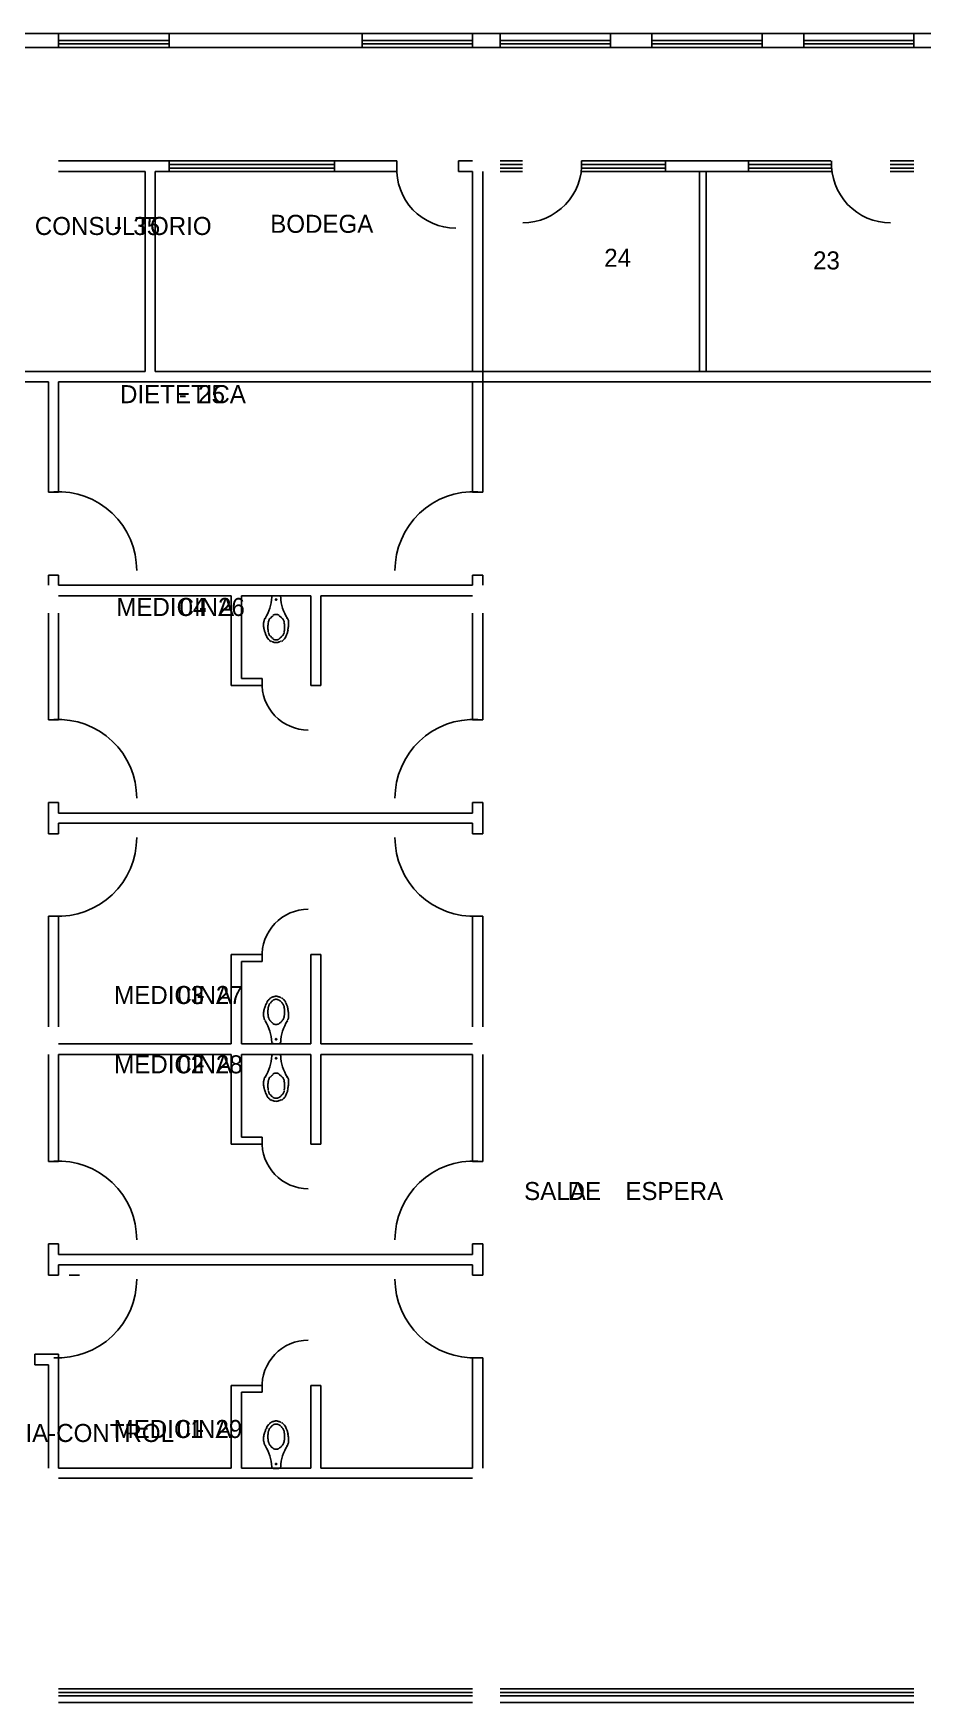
# Model space of a CAD drawing. Header units: metres. Extents: x 0 to 61, y 0 to 90.7.
# Drawn here: x 13.49 to 23.36, y 56.28 to 74.8 of the extents above; entities that cross this region are included whole.
import ezdxf

# ---------------------------------------------------------------- set-up
doc = ezdxf.new("R2010")
doc.units = ezdxf.units.M
for name, color, linetype in [('MURO_REAL', 7, 'Continuous'), ('PUERTA_REAL', 7, 'Continuous'), ('ROTULO_REAL', 7, 'Continuous')]:
    doc.layers.add(name, color=color, linetype=linetype)

msp = doc.modelspace()

# ---------------------------------------------------------------- linework, layer by layer
at = {"layer": 'MURO_REAL'}
for p, q in [((13.773, 74.802), (11.976, 74.802)), ((13.773, 74.645), (12.039, 74.645)), ((14.998, 74.802), (13.773, 74.802)), ((13.773, 74.645), (13.773, 74.802)), ((14.998, 74.723), (13.773, 74.723)), ((14.998, 74.684), (13.773, 74.684)), ((14.998, 74.645), (13.773, 74.645)), ((14.998, 74.645), (14.998, 74.802)), ((17.143, 74.802), (14.998, 74.802)), ((17.143, 74.645), (14.998, 74.645)), ((18.367, 74.802), (17.143, 74.802)), ((17.143, 74.645), (17.143, 74.802)), ((18.367, 74.723), (17.143, 74.723)), ((18.367, 74.684), (17.143, 74.684)), ((18.367, 74.645), (17.143, 74.645)), ((18.671, 74.802), (18.367, 74.802)), ((18.367, 74.645), (18.367, 74.802)), ((18.671, 74.645), (18.367, 74.645)), ((18.671, 74.645), (18.671, 74.802)), ((19.896, 74.802), (18.671, 74.802)), ((19.896, 74.723), (18.671, 74.723)), ((19.896, 74.684), (18.671, 74.684)), ((19.896, 74.645), (18.671, 74.645)), ((19.896, 74.645), (19.896, 74.802)), ((20.356, 74.802), (19.896, 74.802)), ((20.356, 74.645), (19.896, 74.645)), ((21.58, 74.802), (20.356, 74.802)), ((20.356, 74.802), (20.356, 74.645)), ((21.58, 74.723), (20.356, 74.723)), ((21.58, 74.684), (20.356, 74.684)), ((21.58, 74.645), (20.356, 74.645)), ((22.041, 74.802), (21.58, 74.802)), ((21.58, 74.802), (21.58, 74.645)), ((22.041, 74.645), (21.58, 74.645)), ((22.041, 74.645), (22.041, 74.802)), ((23.265, 74.802), (22.041, 74.802)), ((23.265, 74.723), (22.041, 74.723)), ((23.265, 74.684), (22.041, 74.684)), ((23.265, 74.645), (22.041, 74.645)), ((23.569, 74.802), (23.265, 74.802)), ((23.265, 74.802), (23.265, 74.645)), ((23.569, 74.645), (23.265, 74.645)), ((13.773, 73.386), (14.998, 73.386)), ((16.834, 73.386), (14.998, 73.386)), ((14.998, 73.386), (14.998, 73.269)), ((16.834, 73.347), (14.998, 73.347)), ((16.834, 73.269), (16.834, 73.386)), ((16.834, 73.386), (17.525, 73.386)), ((17.525, 73.269), (17.525, 73.386)), ((18.367, 73.386), (18.211, 73.386)), ((18.211, 73.269), (18.211, 73.386)), ((18.921, 73.386), (18.671, 73.386)), ((18.921, 73.347), (18.671, 73.347)), ((20.508, 73.386), (19.577, 73.386)), ((20.508, 73.347), (19.577, 73.347)), ((20.508, 73.386), (21.429, 73.386)), ((20.508, 73.386), (20.508, 73.269)), ((21.429, 73.386), (21.429, 73.269)), ((22.344, 73.386), (21.429, 73.386)), ((22.344, 73.347), (21.429, 73.347)), ((23.265, 73.386), (23.001, 73.386)), ((23.265, 73.347), (23.001, 73.347)), ((13.773, 73.269), (14.733, 73.269)), ((14.733, 73.269), (14.733, 71.05)), ((14.846, 73.269), (14.998, 73.269)), ((14.846, 73.269), (14.846, 71.05)), ((16.834, 73.308), (14.998, 73.308)), ((16.834, 73.269), (14.998, 73.269)), ((16.834, 73.269), (17.525, 73.269)), ((18.367, 73.269), (18.211, 73.269)), ((18.367, 73.269), (18.367, 71.05)), ((18.48, 73.269), (18.48, 69.713)), ((18.921, 73.308), (18.671, 73.308)), ((18.921, 73.269), (18.671, 73.269)), ((20.508, 73.308), (19.572, 73.308)), ((20.508, 73.269), (19.572, 73.269)), ((20.508, 73.269), (21.429, 73.269)), ((20.885, 73.269), (20.885, 71.05)), ((20.958, 73.269), (20.958, 71.05)), ((22.344, 73.308), (21.429, 73.308)), ((22.349, 73.269), (21.429, 73.269)), ((23.265, 73.308), (23.001, 73.308)), ((23.265, 73.269), (23.001, 73.269)), ((12.358, 70.937), (13.66, 70.937)), ((12.475, 71.05), (14.733, 71.05)), ((13.66, 70.937), (13.66, 69.713)), ((13.773, 70.937), (13.773, 69.713)), ((13.773, 70.937), (23.569, 70.937)), ((14.846, 71.05), (23.569, 71.05)), ((18.367, 70.937), (18.367, 69.713)), ((13.66, 69.713), (13.773, 69.713)), ((18.367, 69.713), (18.48, 69.713)), ((13.773, 68.792), (13.66, 68.792)), ((13.66, 68.792), (13.66, 68.679)), ((13.773, 68.679), (13.773, 68.792)), ((18.48, 68.792), (18.367, 68.792)), ((18.367, 68.792), (18.367, 68.679)), ((18.48, 68.792), (18.48, 68.679)), ((13.773, 68.679), (18.367, 68.679)), ((13.773, 68.562), (15.688, 68.562)), ((15.688, 68.562), (15.688, 67.567)), ((15.801, 68.679), (16.57, 68.679)), ((15.801, 68.562), (15.801, 67.646)), ((15.801, 68.562), (16.57, 68.562)), ((16.217, 68.562), (16.153, 68.562)), ((16.57, 68.562), (16.57, 67.567)), ((16.682, 68.562), (16.682, 67.567)), ((16.682, 68.562), (18.367, 68.562)), ((13.66, 68.371), (13.66, 67.185)), ((13.773, 68.371), (13.773, 67.185)), ((18.367, 68.371), (18.367, 67.185)), ((18.48, 68.371), (18.48, 67.185)), ((16.031, 67.646), (15.801, 67.646)), ((16.031, 67.646), (16.031, 67.567)), ((16.031, 67.567), (15.688, 67.567)), ((16.682, 67.567), (16.57, 67.567)), ((13.773, 67.185), (13.66, 67.185)), ((18.367, 67.185), (18.48, 67.185)), ((13.773, 66.269), (13.66, 66.269)), ((13.66, 66.152), (13.66, 66.269)), ((13.66, 66.152), (13.66, 66.039)), ((13.773, 66.269), (13.773, 66.152)), ((13.773, 66.152), (18.367, 66.152)), ((18.367, 66.269), (18.367, 66.152)), ((18.367, 66.269), (18.48, 66.269)), ((18.48, 66.269), (18.48, 65.922)), ((13.66, 66.039), (13.66, 65.922)), ((13.773, 66.039), (18.367, 66.039)), ((13.773, 66.039), (13.773, 65.922)), ((18.367, 66.039), (18.367, 65.922)), ((13.773, 65.922), (13.66, 65.922)), ((18.367, 65.922), (18.48, 65.922)), ((13.773, 65.006), (13.66, 65.006)), ((13.66, 65.006), (13.66, 63.781)), ((13.773, 65.006), (13.773, 63.781)), ((18.367, 65.006), (18.367, 63.781)), ((18.367, 65.006), (18.48, 65.006)), ((18.48, 65.006), (18.48, 63.781)), ((16.031, 64.584), (15.688, 64.584)), ((15.688, 63.59), (15.688, 64.584)), ((16.031, 64.506), (15.801, 64.506)), ((15.801, 63.59), (15.801, 64.506)), ((16.031, 64.506), (16.031, 64.584)), ((16.682, 64.584), (16.57, 64.584)), ((16.57, 63.59), (16.57, 64.584)), ((16.682, 63.59), (16.682, 64.584)), ((13.773, 63.59), (15.688, 63.59)), ((15.801, 63.59), (16.57, 63.59)), ((16.217, 63.59), (16.153, 63.59)), ((16.682, 63.59), (18.367, 63.59)), ((13.66, 63.473), (13.66, 62.287)), ((13.773, 63.473), (15.688, 63.473)), ((13.773, 63.473), (13.773, 62.287)), ((15.688, 63.473), (15.688, 62.478)), ((15.801, 63.473), (16.57, 63.473)), ((15.801, 63.473), (15.801, 62.557)), ((16.217, 63.473), (16.153, 63.473)), ((16.57, 63.473), (16.57, 62.478)), ((16.682, 63.473), (18.367, 63.473)), ((16.682, 63.473), (16.682, 62.478)), ((18.367, 63.473), (18.367, 62.287)), ((18.48, 63.473), (18.48, 62.287)), ((16.031, 62.478), (15.688, 62.478)), ((16.031, 62.557), (15.801, 62.557)), ((16.031, 62.557), (16.031, 62.478)), ((16.682, 62.478), (16.57, 62.478)), ((13.773, 62.287), (13.66, 62.287)), ((18.367, 62.287), (18.48, 62.287)), ((13.773, 61.371), (13.66, 61.371)), ((13.66, 61.371), (13.66, 61.024)), ((13.66, 61.371), (13.66, 61.254)), ((13.773, 61.254), (13.773, 61.371)), ((13.773, 61.371), (13.773, 61.254)), ((18.367, 61.371), (18.367, 61.254)), ((18.367, 61.371), (18.48, 61.371)), ((18.367, 61.371), (18.367, 61.254)), ((18.48, 61.371), (18.48, 61.024)), ((18.48, 61.371), (18.48, 61.024)), ((13.66, 61.254), (13.66, 61.141)), ((13.773, 61.254), (18.367, 61.254)), ((13.773, 61.141), (18.367, 61.141)), ((13.773, 61.141), (13.773, 61.024)), ((18.367, 61.141), (18.367, 61.024)), ((18.367, 61.141), (18.367, 61.024)), ((13.66, 61.024), (13.773, 61.024)), ((14.003, 61.024), (13.891, 61.024)), ((18.367, 61.024), (18.48, 61.024)), ((13.509, 60.147), (13.773, 60.147)), ((13.509, 60.029), (13.509, 60.147)), ((13.509, 60.029), (13.66, 60.029)), ((13.66, 58.883), (13.66, 60.029)), ((13.773, 58.883), (13.773, 60.147)), ((18.367, 60.108), (18.367, 58.883)), ((18.367, 60.108), (18.48, 60.108)), ((18.48, 60.108), (18.48, 58.883)), ((16.031, 59.799), (15.688, 59.799)), ((15.688, 58.883), (15.688, 59.799)), ((16.031, 59.726), (15.801, 59.726)), ((15.801, 58.883), (15.801, 59.726)), ((16.031, 59.726), (16.031, 59.799)), ((16.682, 59.799), (16.57, 59.799)), ((16.57, 58.883), (16.57, 59.799)), ((16.682, 58.883), (16.682, 59.799)), ((15.688, 58.883), (13.773, 58.883)), ((18.367, 58.771), (13.773, 58.771)), ((16.57, 58.883), (15.801, 58.883)), ((16.217, 58.878), (16.153, 58.878)), ((18.367, 58.883), (16.682, 58.883)), ((18.367, 56.434), (13.773, 56.434)), ((18.367, 56.395), (13.773, 56.395)), ((18.367, 56.356), (13.773, 56.356)), ((23.265, 56.434), (18.671, 56.434)), ((23.265, 56.395), (18.671, 56.395)), ((23.265, 56.356), (18.671, 56.356)), ((18.367, 56.282), (13.773, 56.282)), ((23.265, 56.282), (18.671, 56.282))]:
    msp.add_line(p, q, dxfattribs=at)
at = {"layer": 'PUERTA_REAL'}
for points in [[(19.397, 72.904), (19.441, 72.955), (19.479, 73.009), (19.511, 73.067), (19.537, 73.127), (19.556, 73.19), (19.57, 73.255), (19.576, 73.321), (19.576, 73.388)], [(22.35, 73.388), (22.35, 73.321), (22.357, 73.255), (22.37, 73.19), (22.39, 73.127), (22.416, 73.067), (22.448, 73.009), (22.486, 72.955), (22.529, 72.904)], [(17.526, 73.329), (17.526, 73.262), (17.532, 73.196), (17.546, 73.132), (17.565, 73.069), (17.591, 73.008), (17.623, 72.95), (17.661, 72.896), (17.705, 72.845)], [(17.705, 72.845), (17.753, 72.799), (17.806, 72.759), (17.862, 72.724), (17.921, 72.695), (17.983, 72.672), (18.046, 72.655), (18.112, 72.645), (18.179, 72.642)], [(18.923, 72.7), (18.99, 72.704), (19.056, 72.714), (19.119, 72.731), (19.181, 72.753), (19.24, 72.782), (19.296, 72.817), (19.349, 72.858), (19.397, 72.904)], [(22.529, 72.904), (22.578, 72.858), (22.63, 72.817), (22.686, 72.782), (22.745, 72.753), (22.807, 72.731), (22.871, 72.714), (22.936, 72.704), (23.003, 72.7)], [(14.368, 69.477), (14.3, 69.535), (14.227, 69.586), (14.15, 69.629), (14.069, 69.663), (13.985, 69.69), (13.899, 69.707), (13.81, 69.716), (13.721, 69.716)], [(18.424, 69.716), (18.335, 69.716), (18.247, 69.707), (18.16, 69.69), (18.076, 69.663), (17.995, 69.629), (17.918, 69.586), (17.845, 69.535), (17.777, 69.477)], [(14.64, 68.843), (14.635, 68.933), (14.622, 69.02), (14.6, 69.106), (14.569, 69.188), (14.53, 69.267), (14.484, 69.342), (14.429, 69.412), (14.368, 69.477)], [(17.777, 69.477), (17.716, 69.412), (17.662, 69.342), (17.615, 69.267), (17.576, 69.188), (17.546, 69.106), (17.523, 69.02), (17.51, 68.933), (17.505, 68.843)], [(16.064, 68.311), (16.08, 68.338), (16.094, 68.366), (16.106, 68.395), (16.117, 68.424), (16.125, 68.454), (16.131, 68.485), (16.136, 68.516), (16.138, 68.548)], [(16.156, 68.562), (16.153, 68.561), (16.149, 68.56), (16.147, 68.559), (16.144, 68.557), (16.142, 68.554), (16.14, 68.552), (16.139, 68.549), (16.139, 68.545)], [(16.185, 68.527), (16.184, 68.527), (16.182, 68.527), (16.181, 68.526), (16.18, 68.525), (16.179, 68.524), (16.179, 68.523), (16.178, 68.521), (16.178, 68.52)], [(16.193, 68.52), (16.193, 68.521), (16.192, 68.523), (16.191, 68.524), (16.191, 68.525), (16.189, 68.526), (16.188, 68.527), (16.187, 68.527), (16.185, 68.527)], [(16.237, 68.545), (16.236, 68.549), (16.235, 68.552), (16.234, 68.554), (16.231, 68.557), (16.229, 68.559), (16.226, 68.56), (16.223, 68.561), (16.22, 68.562)], [(16.237, 68.548), (16.24, 68.516), (16.244, 68.485), (16.251, 68.454), (16.259, 68.424), (16.269, 68.395), (16.282, 68.366), (16.296, 68.338), (16.312, 68.311)], [(16.155, 68.34), (16.15, 68.337), (16.146, 68.334), (16.141, 68.331), (16.137, 68.327), (16.133, 68.323), (16.129, 68.319), (16.126, 68.314), (16.123, 68.31)], [(16.185, 68.356), (16.181, 68.356), (16.176, 68.355), (16.172, 68.355), (16.167, 68.353), (16.163, 68.352), (16.159, 68.35), (16.155, 68.348), (16.151, 68.346)], [(16.178, 68.52), (16.178, 68.519), (16.179, 68.517), (16.179, 68.516), (16.18, 68.515), (16.181, 68.514), (16.182, 68.513), (16.184, 68.513), (16.185, 68.513)], [(16.185, 68.513), (16.187, 68.513), (16.188, 68.513), (16.189, 68.514), (16.191, 68.515), (16.191, 68.516), (16.192, 68.517), (16.193, 68.519), (16.193, 68.52)], [(16.22, 68.346), (16.216, 68.348), (16.212, 68.35), (16.208, 68.352), (16.203, 68.353), (16.199, 68.355), (16.194, 68.355), (16.19, 68.356), (16.185, 68.356)], [(16.253, 68.31), (16.25, 68.314), (16.246, 68.319), (16.242, 68.323), (16.238, 68.327), (16.234, 68.331), (16.23, 68.334), (16.225, 68.337), (16.221, 68.34)], [(16.046, 68.265), (16.046, 68.255), (16.046, 68.244), (16.047, 68.233), (16.048, 68.223), (16.049, 68.212), (16.051, 68.201), (16.053, 68.191), (16.055, 68.18)], [(16.062, 68.31), (16.059, 68.304), (16.057, 68.299), (16.055, 68.294), (16.054, 68.288), (16.052, 68.283), (16.051, 68.277), (16.051, 68.271), (16.051, 68.265)], [(16.057, 68.179), (16.059, 68.17), (16.061, 68.161), (16.064, 68.153), (16.067, 68.144), (16.07, 68.136), (16.074, 68.128), (16.078, 68.119), (16.082, 68.111)], [(16.071, 68.316), (16.07, 68.315), (16.069, 68.314), (16.069, 68.312), (16.068, 68.311), (16.067, 68.31), (16.067, 68.309), (16.066, 68.308), (16.065, 68.307)], [(16.102, 68.266), (16.1, 68.26), (16.099, 68.253), (16.098, 68.246), (16.097, 68.239), (16.096, 68.232), (16.095, 68.225), (16.095, 68.218), (16.095, 68.211)], [(16.095, 68.211), (16.095, 68.204), (16.095, 68.198), (16.096, 68.191), (16.097, 68.184), (16.098, 68.177), (16.099, 68.17), (16.1, 68.163), (16.102, 68.157)], [(16.12, 68.315), (16.117, 68.31), (16.114, 68.305), (16.111, 68.299), (16.109, 68.294), (16.106, 68.288), (16.104, 68.283), (16.102, 68.277), (16.1, 68.271)], [(16.1, 68.156), (16.102, 68.151), (16.104, 68.145), (16.106, 68.139), (16.109, 68.134), (16.111, 68.128), (16.114, 68.123), (16.117, 68.118), (16.12, 68.113)], [(16.275, 68.271), (16.274, 68.277), (16.272, 68.283), (16.269, 68.288), (16.267, 68.294), (16.264, 68.299), (16.261, 68.305), (16.258, 68.31), (16.255, 68.315)], [(16.255, 68.113), (16.258, 68.118), (16.261, 68.123), (16.264, 68.128), (16.267, 68.134), (16.269, 68.139), (16.272, 68.145), (16.274, 68.151), (16.275, 68.156)], [(16.281, 68.211), (16.281, 68.218), (16.28, 68.225), (16.28, 68.232), (16.279, 68.239), (16.278, 68.246), (16.277, 68.253), (16.275, 68.26), (16.273, 68.266)], [(16.273, 68.157), (16.275, 68.163), (16.277, 68.17), (16.278, 68.177), (16.279, 68.184), (16.28, 68.191), (16.28, 68.198), (16.281, 68.204), (16.281, 68.211)], [(16.293, 68.111), (16.298, 68.119), (16.301, 68.128), (16.305, 68.136), (16.308, 68.144), (16.311, 68.153), (16.314, 68.161), (16.316, 68.17), (16.319, 68.179)], [(16.31, 68.307), (16.31, 68.308), (16.309, 68.309), (16.308, 68.31), (16.308, 68.311), (16.307, 68.312), (16.306, 68.314), (16.305, 68.315), (16.305, 68.316)], [(16.325, 68.265), (16.325, 68.271), (16.324, 68.277), (16.323, 68.283), (16.322, 68.288), (16.32, 68.294), (16.318, 68.299), (16.316, 68.304), (16.313, 68.31)], [(16.316, 68.18), (16.318, 68.191), (16.32, 68.201), (16.321, 68.212), (16.323, 68.223), (16.324, 68.233), (16.324, 68.244), (16.325, 68.255), (16.325, 68.265)], [(16.081, 68.109), (16.086, 68.101), (16.091, 68.094), (16.096, 68.086), (16.102, 68.079), (16.108, 68.072), (16.115, 68.066), (16.121, 68.06), (16.128, 68.054)], [(16.123, 68.118), (16.126, 68.114), (16.129, 68.109), (16.133, 68.105), (16.137, 68.101), (16.141, 68.097), (16.146, 68.094), (16.15, 68.09), (16.155, 68.087)], [(16.13, 68.061), (16.136, 68.057), (16.143, 68.053), (16.149, 68.05), (16.156, 68.047), (16.163, 68.045), (16.171, 68.044), (16.178, 68.043), (16.185, 68.042)], [(16.151, 68.082), (16.155, 68.079), (16.159, 68.077), (16.163, 68.076), (16.167, 68.074), (16.172, 68.073), (16.176, 68.072), (16.181, 68.072), (16.185, 68.072)], [(16.185, 68.072), (16.19, 68.072), (16.194, 68.072), (16.199, 68.073), (16.203, 68.074), (16.208, 68.076), (16.212, 68.077), (16.216, 68.079), (16.22, 68.082)], [(16.185, 68.042), (16.193, 68.043), (16.2, 68.044), (16.207, 68.045), (16.214, 68.047), (16.221, 68.05), (16.228, 68.053), (16.234, 68.057), (16.24, 68.061)], [(16.221, 68.087), (16.225, 68.09), (16.23, 68.094), (16.234, 68.097), (16.238, 68.101), (16.242, 68.105), (16.246, 68.109), (16.25, 68.114), (16.253, 68.118)], [(16.247, 68.054), (16.254, 68.06), (16.261, 68.066), (16.267, 68.072), (16.274, 68.079), (16.279, 68.086), (16.285, 68.094), (16.29, 68.101), (16.294, 68.109)], [(16.032, 67.611), (16.032, 67.558), (16.037, 67.507), (16.047, 67.456), (16.063, 67.407), (16.083, 67.36), (16.108, 67.314), (16.138, 67.272), (16.172, 67.232)], [(16.172, 67.232), (16.21, 67.196), (16.251, 67.164), (16.295, 67.137), (16.341, 67.114), (16.389, 67.096), (16.439, 67.083), (16.491, 67.075), (16.543, 67.073)], [(14.368, 66.95), (14.3, 67.008), (14.227, 67.059), (14.15, 67.101), (14.069, 67.136), (13.985, 67.162), (13.899, 67.18), (13.81, 67.189), (13.721, 67.189)], [(18.424, 67.189), (18.335, 67.189), (18.247, 67.18), (18.16, 67.162), (18.076, 67.136), (17.995, 67.101), (17.918, 67.059), (17.845, 67.008), (17.777, 66.95)], [(14.64, 66.316), (14.635, 66.405), (14.622, 66.493), (14.6, 66.578), (14.569, 66.661), (14.53, 66.74), (14.484, 66.815), (14.429, 66.885), (14.368, 66.95)], [(17.777, 66.95), (17.716, 66.885), (17.662, 66.815), (17.615, 66.74), (17.576, 66.661), (17.546, 66.578), (17.523, 66.493), (17.51, 66.405), (17.505, 66.316)], [(14.368, 65.246), (14.429, 65.311), (14.484, 65.381), (14.53, 65.456), (14.569, 65.535), (14.6, 65.618), (14.622, 65.703), (14.635, 65.791), (14.64, 65.88)], [(17.505, 65.88), (17.51, 65.791), (17.523, 65.703), (17.546, 65.618), (17.576, 65.535), (17.615, 65.456), (17.662, 65.381), (17.716, 65.311), (17.777, 65.246)], [(13.721, 65.007), (13.81, 65.007), (13.899, 65.016), (13.985, 65.034), (14.069, 65.06), (14.15, 65.095), (14.227, 65.137), (14.3, 65.188), (14.368, 65.246)], [(17.777, 65.246), (17.845, 65.188), (17.918, 65.137), (17.995, 65.095), (18.076, 65.06), (18.16, 65.034), (18.247, 65.016), (18.335, 65.007), (18.424, 65.007)], [(16.543, 65.084), (16.491, 65.081), (16.439, 65.073), (16.389, 65.06), (16.341, 65.043), (16.295, 65.02), (16.251, 64.993), (16.21, 64.961), (16.172, 64.925)], [(16.172, 64.925), (16.138, 64.885), (16.108, 64.842), (16.083, 64.797), (16.063, 64.75), (16.047, 64.701), (16.037, 64.65), (16.032, 64.598), (16.032, 64.546)], [(16.128, 64.103), (16.121, 64.097), (16.115, 64.091), (16.108, 64.084), (16.102, 64.078), (16.096, 64.071), (16.091, 64.063), (16.086, 64.055), (16.081, 64.048)], [(16.185, 64.119), (16.178, 64.119), (16.171, 64.118), (16.163, 64.116), (16.156, 64.114), (16.149, 64.112), (16.143, 64.109), (16.136, 64.105), (16.13, 64.1)], [(16.185, 64.085), (16.181, 64.085), (16.176, 64.084), (16.172, 64.083), (16.167, 64.082), (16.163, 64.081), (16.159, 64.079), (16.155, 64.077), (16.151, 64.075)], [(16.24, 64.1), (16.234, 64.105), (16.228, 64.109), (16.221, 64.112), (16.214, 64.114), (16.207, 64.116), (16.2, 64.118), (16.193, 64.119), (16.185, 64.119)], [(16.22, 64.075), (16.216, 64.077), (16.212, 64.079), (16.208, 64.081), (16.203, 64.082), (16.199, 64.083), (16.194, 64.084), (16.19, 64.085), (16.185, 64.085)], [(16.294, 64.048), (16.29, 64.055), (16.285, 64.063), (16.279, 64.071), (16.274, 64.078), (16.267, 64.084), (16.261, 64.091), (16.254, 64.097), (16.247, 64.103)], [(16.055, 63.981), (16.053, 63.971), (16.051, 63.96), (16.049, 63.95), (16.048, 63.939), (16.047, 63.928), (16.046, 63.918), (16.046, 63.907), (16.046, 63.896)], [(16.051, 63.896), (16.051, 63.891), (16.051, 63.885), (16.052, 63.879), (16.054, 63.873), (16.055, 63.868), (16.057, 63.863), (16.059, 63.857), (16.062, 63.852)], [(16.082, 64.045), (16.078, 64.037), (16.074, 64.029), (16.07, 64.021), (16.067, 64.013), (16.064, 64.004), (16.061, 63.995), (16.059, 63.987), (16.057, 63.978)], [(16.102, 64), (16.1, 63.993), (16.099, 63.987), (16.098, 63.98), (16.097, 63.973), (16.096, 63.966), (16.095, 63.959), (16.095, 63.952), (16.095, 63.945)], [(16.095, 63.945), (16.095, 63.938), (16.095, 63.931), (16.096, 63.924), (16.097, 63.918), (16.098, 63.911), (16.099, 63.904), (16.1, 63.897), (16.102, 63.89)], [(16.12, 64.044), (16.117, 64.039), (16.114, 64.034), (16.111, 64.028), (16.109, 64.023), (16.106, 64.017), (16.104, 64.012), (16.102, 64.006), (16.1, 64)], [(16.155, 64.074), (16.15, 64.071), (16.146, 64.068), (16.141, 64.064), (16.137, 64.061), (16.133, 64.057), (16.129, 64.052), (16.126, 64.048), (16.123, 64.044)], [(16.253, 64.044), (16.25, 64.048), (16.246, 64.052), (16.242, 64.057), (16.238, 64.061), (16.234, 64.064), (16.23, 64.068), (16.225, 64.071), (16.221, 64.074)], [(16.275, 64), (16.274, 64.006), (16.272, 64.012), (16.269, 64.017), (16.267, 64.023), (16.264, 64.028), (16.261, 64.034), (16.258, 64.039), (16.255, 64.044)], [(16.281, 63.945), (16.281, 63.952), (16.28, 63.959), (16.28, 63.966), (16.279, 63.973), (16.278, 63.98), (16.277, 63.987), (16.275, 63.993), (16.273, 64)], [(16.273, 63.89), (16.275, 63.897), (16.277, 63.904), (16.278, 63.911), (16.279, 63.918), (16.28, 63.924), (16.28, 63.931), (16.281, 63.938), (16.281, 63.945)], [(16.319, 63.978), (16.316, 63.987), (16.314, 63.995), (16.311, 64.004), (16.308, 64.013), (16.305, 64.021), (16.301, 64.029), (16.298, 64.037), (16.293, 64.045)], [(16.313, 63.852), (16.316, 63.857), (16.318, 63.863), (16.32, 63.868), (16.322, 63.873), (16.323, 63.879), (16.324, 63.885), (16.325, 63.891), (16.325, 63.896)], [(16.325, 63.896), (16.325, 63.907), (16.324, 63.918), (16.324, 63.928), (16.323, 63.939), (16.321, 63.95), (16.32, 63.96), (16.318, 63.971), (16.316, 63.981)], [(16.138, 63.609), (16.136, 63.64), (16.131, 63.672), (16.125, 63.702), (16.117, 63.732), (16.106, 63.762), (16.094, 63.791), (16.08, 63.819), (16.064, 63.846)], [(16.065, 63.85), (16.066, 63.849), (16.067, 63.848), (16.067, 63.847), (16.068, 63.845), (16.069, 63.844), (16.069, 63.843), (16.07, 63.842), (16.071, 63.841)], [(16.1, 63.89), (16.102, 63.885), (16.104, 63.879), (16.106, 63.873), (16.109, 63.868), (16.111, 63.862), (16.114, 63.857), (16.117, 63.852), (16.12, 63.847)], [(16.123, 63.847), (16.126, 63.843), (16.129, 63.838), (16.133, 63.834), (16.137, 63.83), (16.141, 63.826), (16.146, 63.823), (16.15, 63.819), (16.155, 63.816)], [(16.151, 63.815), (16.155, 63.813), (16.159, 63.811), (16.163, 63.81), (16.167, 63.808), (16.172, 63.807), (16.176, 63.806), (16.181, 63.806), (16.185, 63.806)], [(16.185, 63.806), (16.19, 63.806), (16.194, 63.806), (16.199, 63.807), (16.203, 63.808), (16.208, 63.81), (16.212, 63.811), (16.216, 63.813), (16.22, 63.815)], [(16.221, 63.816), (16.225, 63.819), (16.23, 63.823), (16.234, 63.826), (16.238, 63.83), (16.242, 63.834), (16.246, 63.838), (16.25, 63.843), (16.253, 63.847)], [(16.312, 63.846), (16.296, 63.819), (16.282, 63.791), (16.269, 63.762), (16.259, 63.732), (16.251, 63.702), (16.244, 63.672), (16.24, 63.64), (16.237, 63.609)], [(16.255, 63.847), (16.258, 63.852), (16.261, 63.857), (16.264, 63.862), (16.267, 63.868), (16.269, 63.873), (16.272, 63.879), (16.274, 63.885), (16.275, 63.89)], [(16.305, 63.841), (16.305, 63.842), (16.306, 63.843), (16.307, 63.844), (16.308, 63.845), (16.308, 63.847), (16.309, 63.848), (16.31, 63.849), (16.31, 63.85)], [(16.139, 63.611), (16.139, 63.608), (16.14, 63.605), (16.142, 63.602), (16.144, 63.6), (16.147, 63.598), (16.149, 63.596), (16.153, 63.595), (16.156, 63.595)], [(16.185, 63.649), (16.184, 63.649), (16.182, 63.648), (16.181, 63.648), (16.18, 63.647), (16.179, 63.646), (16.179, 63.644), (16.178, 63.643), (16.178, 63.642)], [(16.178, 63.642), (16.178, 63.64), (16.179, 63.639), (16.179, 63.638), (16.18, 63.636), (16.181, 63.636), (16.182, 63.635), (16.184, 63.634), (16.185, 63.634)], [(16.193, 63.642), (16.193, 63.643), (16.192, 63.644), (16.191, 63.646), (16.191, 63.647), (16.189, 63.648), (16.188, 63.648), (16.187, 63.649), (16.185, 63.649)], [(16.185, 63.634), (16.187, 63.634), (16.188, 63.635), (16.189, 63.636), (16.191, 63.636), (16.191, 63.638), (16.192, 63.639), (16.193, 63.64), (16.193, 63.642)], [(16.22, 63.595), (16.223, 63.595), (16.226, 63.596), (16.229, 63.598), (16.231, 63.6), (16.234, 63.602), (16.235, 63.605), (16.236, 63.608), (16.237, 63.611)], [(16.064, 63.222), (16.08, 63.249), (16.094, 63.277), (16.106, 63.306), (16.117, 63.335), (16.125, 63.365), (16.131, 63.396), (16.136, 63.427), (16.138, 63.459)], [(16.156, 63.473), (16.153, 63.472), (16.149, 63.471), (16.147, 63.47), (16.144, 63.468), (16.142, 63.465), (16.14, 63.463), (16.139, 63.46), (16.139, 63.456)], [(16.185, 63.438), (16.184, 63.438), (16.182, 63.438), (16.181, 63.437), (16.18, 63.436), (16.179, 63.435), (16.179, 63.434), (16.178, 63.432), (16.178, 63.431)], [(16.178, 63.431), (16.178, 63.43), (16.179, 63.428), (16.179, 63.427), (16.18, 63.426), (16.181, 63.425), (16.182, 63.424), (16.184, 63.424), (16.185, 63.424)], [(16.193, 63.431), (16.193, 63.432), (16.192, 63.434), (16.191, 63.435), (16.191, 63.436), (16.189, 63.437), (16.188, 63.438), (16.187, 63.438), (16.185, 63.438)], [(16.185, 63.424), (16.187, 63.424), (16.188, 63.424), (16.189, 63.425), (16.191, 63.426), (16.191, 63.427), (16.192, 63.428), (16.193, 63.43), (16.193, 63.431)], [(16.237, 63.456), (16.236, 63.46), (16.235, 63.463), (16.234, 63.465), (16.231, 63.468), (16.229, 63.47), (16.226, 63.471), (16.223, 63.472), (16.22, 63.473)], [(16.237, 63.459), (16.24, 63.427), (16.244, 63.396), (16.251, 63.365), (16.259, 63.335), (16.269, 63.306), (16.282, 63.277), (16.296, 63.249), (16.312, 63.222)], [(16.046, 63.176), (16.046, 63.166), (16.046, 63.155), (16.047, 63.144), (16.048, 63.134), (16.049, 63.123), (16.051, 63.112), (16.053, 63.102), (16.055, 63.091)], [(16.062, 63.221), (16.059, 63.215), (16.057, 63.21), (16.055, 63.205), (16.054, 63.199), (16.052, 63.194), (16.051, 63.188), (16.051, 63.182), (16.051, 63.176)], [(16.071, 63.227), (16.07, 63.226), (16.069, 63.225), (16.069, 63.223), (16.068, 63.222), (16.067, 63.221), (16.067, 63.22), (16.066, 63.219), (16.065, 63.218)], [(16.102, 63.182), (16.1, 63.175), (16.099, 63.169), (16.098, 63.162), (16.097, 63.155), (16.096, 63.148), (16.095, 63.141), (16.095, 63.134), (16.095, 63.127)], [(16.12, 63.226), (16.117, 63.221), (16.114, 63.216), (16.111, 63.21), (16.109, 63.205), (16.106, 63.199), (16.104, 63.194), (16.102, 63.188), (16.1, 63.182)], [(16.155, 63.251), (16.15, 63.248), (16.146, 63.245), (16.141, 63.242), (16.137, 63.238), (16.133, 63.234), (16.129, 63.23), (16.126, 63.225), (16.123, 63.221)], [(16.185, 63.267), (16.181, 63.267), (16.176, 63.266), (16.172, 63.266), (16.167, 63.264), (16.163, 63.263), (16.159, 63.261), (16.155, 63.259), (16.151, 63.257)], [(16.22, 63.257), (16.216, 63.259), (16.212, 63.261), (16.208, 63.263), (16.203, 63.264), (16.199, 63.266), (16.194, 63.266), (16.19, 63.267), (16.185, 63.267)], [(16.253, 63.221), (16.25, 63.225), (16.246, 63.23), (16.242, 63.234), (16.238, 63.238), (16.234, 63.242), (16.23, 63.245), (16.225, 63.248), (16.221, 63.251)], [(16.275, 63.182), (16.274, 63.188), (16.272, 63.194), (16.269, 63.199), (16.267, 63.205), (16.264, 63.21), (16.261, 63.216), (16.258, 63.221), (16.255, 63.226)], [(16.281, 63.127), (16.281, 63.134), (16.28, 63.141), (16.28, 63.148), (16.279, 63.155), (16.278, 63.162), (16.277, 63.169), (16.275, 63.175), (16.273, 63.182)], [(16.31, 63.218), (16.31, 63.219), (16.309, 63.22), (16.308, 63.221), (16.308, 63.222), (16.307, 63.223), (16.306, 63.225), (16.305, 63.226), (16.305, 63.227)], [(16.325, 63.176), (16.325, 63.182), (16.324, 63.188), (16.323, 63.194), (16.322, 63.199), (16.32, 63.205), (16.318, 63.21), (16.316, 63.215), (16.313, 63.221)], [(16.316, 63.091), (16.318, 63.102), (16.32, 63.112), (16.321, 63.123), (16.323, 63.134), (16.324, 63.144), (16.324, 63.155), (16.325, 63.166), (16.325, 63.176)], [(16.057, 63.09), (16.059, 63.081), (16.061, 63.072), (16.064, 63.064), (16.067, 63.055), (16.07, 63.047), (16.074, 63.039), (16.078, 63.03), (16.082, 63.022)], [(16.081, 63.02), (16.086, 63.012), (16.091, 63.005), (16.096, 62.997), (16.102, 62.99), (16.108, 62.983), (16.115, 62.977), (16.121, 62.971), (16.128, 62.965)], [(16.095, 63.127), (16.095, 63.12), (16.095, 63.113), (16.096, 63.107), (16.097, 63.1), (16.098, 63.093), (16.099, 63.086), (16.1, 63.079), (16.102, 63.072)], [(16.1, 63.067), (16.102, 63.062), (16.104, 63.056), (16.106, 63.05), (16.109, 63.045), (16.111, 63.04), (16.114, 63.034), (16.117, 63.029), (16.12, 63.024)], [(16.123, 63.029), (16.126, 63.025), (16.129, 63.02), (16.133, 63.016), (16.137, 63.012), (16.141, 63.008), (16.146, 63.005), (16.15, 63.001), (16.155, 62.998)], [(16.13, 62.972), (16.136, 62.968), (16.143, 62.964), (16.149, 62.961), (16.156, 62.958), (16.163, 62.956), (16.171, 62.955), (16.178, 62.954), (16.185, 62.953)], [(16.151, 62.997), (16.155, 62.995), (16.159, 62.993), (16.163, 62.992), (16.167, 62.99), (16.172, 62.989), (16.176, 62.988), (16.181, 62.988), (16.185, 62.988)], [(16.185, 62.988), (16.19, 62.988), (16.194, 62.988), (16.199, 62.989), (16.203, 62.99), (16.208, 62.992), (16.212, 62.993), (16.216, 62.995), (16.22, 62.997)], [(16.185, 62.953), (16.193, 62.954), (16.2, 62.955), (16.207, 62.956), (16.214, 62.958), (16.221, 62.961), (16.228, 62.964), (16.234, 62.968), (16.24, 62.972)], [(16.221, 62.998), (16.225, 63.001), (16.23, 63.005), (16.234, 63.008), (16.238, 63.012), (16.242, 63.016), (16.246, 63.02), (16.25, 63.025), (16.253, 63.029)], [(16.247, 62.965), (16.254, 62.971), (16.261, 62.977), (16.267, 62.983), (16.274, 62.99), (16.279, 62.997), (16.285, 63.005), (16.29, 63.012), (16.294, 63.02)], [(16.255, 63.024), (16.258, 63.029), (16.261, 63.034), (16.264, 63.04), (16.267, 63.045), (16.269, 63.05), (16.272, 63.056), (16.274, 63.062), (16.275, 63.067)], [(16.273, 63.072), (16.275, 63.079), (16.277, 63.086), (16.278, 63.093), (16.279, 63.1), (16.28, 63.107), (16.28, 63.113), (16.281, 63.12), (16.281, 63.127)], [(16.293, 63.022), (16.298, 63.03), (16.301, 63.039), (16.305, 63.047), (16.308, 63.055), (16.311, 63.064), (16.314, 63.072), (16.316, 63.081), (16.319, 63.09)], [(16.032, 62.522), (16.032, 62.469), (16.037, 62.418), (16.047, 62.367), (16.063, 62.318), (16.083, 62.271), (16.108, 62.225), (16.138, 62.183), (16.172, 62.143)], [(14.368, 62.052), (14.3, 62.11), (14.227, 62.161), (14.15, 62.203), (14.069, 62.238), (13.985, 62.264), (13.899, 62.282), (13.81, 62.291), (13.721, 62.291)], [(18.424, 62.291), (18.335, 62.291), (18.247, 62.282), (18.16, 62.264), (18.076, 62.238), (17.995, 62.203), (17.918, 62.161), (17.845, 62.11), (17.777, 62.052)], [(14.64, 61.418), (14.635, 61.507), (14.622, 61.595), (14.6, 61.68), (14.569, 61.763), (14.53, 61.842), (14.484, 61.917), (14.429, 61.987), (14.368, 62.052)], [(16.172, 62.143), (16.21, 62.107), (16.251, 62.075), (16.295, 62.048), (16.341, 62.025), (16.389, 62.007), (16.439, 61.994), (16.491, 61.986), (16.543, 61.984)], [(17.777, 62.052), (17.716, 61.987), (17.662, 61.917), (17.615, 61.842), (17.576, 61.763), (17.546, 61.68), (17.523, 61.595), (17.51, 61.507), (17.505, 61.418)], [(14.368, 60.348), (14.429, 60.413), (14.484, 60.483), (14.53, 60.558), (14.569, 60.637), (14.6, 60.72), (14.622, 60.805), (14.635, 60.893), (14.64, 60.982)], [(17.505, 60.982), (17.51, 60.893), (17.523, 60.805), (17.546, 60.72), (17.576, 60.637), (17.615, 60.558), (17.662, 60.483), (17.716, 60.413), (17.777, 60.348)], [(13.721, 60.109), (13.81, 60.109), (13.899, 60.118), (13.985, 60.136), (14.069, 60.162), (14.15, 60.197), (14.227, 60.239), (14.3, 60.29), (14.368, 60.348)], [(16.543, 60.304), (16.491, 60.301), (16.439, 60.293), (16.389, 60.28), (16.341, 60.262), (16.295, 60.239), (16.251, 60.212), (16.21, 60.18), (16.172, 60.144)], [(17.777, 60.348), (17.845, 60.29), (17.918, 60.239), (17.995, 60.197), (18.076, 60.162), (18.16, 60.136), (18.247, 60.118), (18.335, 60.109), (18.424, 60.109)], [(16.172, 60.144), (16.138, 60.105), (16.108, 60.062), (16.083, 60.017), (16.063, 59.969), (16.047, 59.92), (16.037, 59.87), (16.032, 59.818), (16.032, 59.766)], [(16.055, 59.269), (16.053, 59.259), (16.051, 59.248), (16.049, 59.238), (16.048, 59.227), (16.047, 59.217), (16.046, 59.206), (16.046, 59.195), (16.046, 59.184)], [(16.082, 59.333), (16.078, 59.325), (16.074, 59.317), (16.07, 59.309), (16.067, 59.301), (16.064, 59.292), (16.061, 59.284), (16.059, 59.275), (16.057, 59.266)], [(16.128, 59.391), (16.121, 59.385), (16.115, 59.379), (16.108, 59.373), (16.102, 59.366), (16.096, 59.359), (16.091, 59.351), (16.086, 59.344), (16.081, 59.336)], [(16.102, 59.288), (16.1, 59.282), (16.099, 59.275), (16.098, 59.268), (16.097, 59.261), (16.096, 59.254), (16.095, 59.247), (16.095, 59.24), (16.095, 59.233)], [(16.12, 59.332), (16.117, 59.327), (16.114, 59.322), (16.111, 59.316), (16.109, 59.311), (16.106, 59.306), (16.104, 59.3), (16.102, 59.294), (16.1, 59.288)], [(16.155, 59.362), (16.15, 59.359), (16.146, 59.356), (16.141, 59.353), (16.137, 59.349), (16.133, 59.345), (16.129, 59.341), (16.126, 59.336), (16.123, 59.332)], [(16.185, 59.407), (16.178, 59.407), (16.171, 59.406), (16.163, 59.405), (16.156, 59.403), (16.149, 59.4), (16.143, 59.397), (16.136, 59.393), (16.13, 59.389)], [(16.185, 59.373), (16.181, 59.373), (16.176, 59.372), (16.172, 59.372), (16.167, 59.371), (16.163, 59.369), (16.159, 59.368), (16.155, 59.366), (16.151, 59.363)], [(16.24, 59.389), (16.234, 59.393), (16.228, 59.397), (16.221, 59.4), (16.214, 59.403), (16.207, 59.405), (16.2, 59.406), (16.193, 59.407), (16.185, 59.407)], [(16.22, 59.363), (16.216, 59.366), (16.212, 59.368), (16.208, 59.369), (16.203, 59.371), (16.199, 59.372), (16.194, 59.372), (16.19, 59.373), (16.185, 59.373)], [(16.253, 59.332), (16.25, 59.336), (16.246, 59.341), (16.242, 59.345), (16.238, 59.349), (16.234, 59.353), (16.23, 59.356), (16.225, 59.359), (16.221, 59.362)], [(16.294, 59.336), (16.29, 59.344), (16.285, 59.351), (16.279, 59.359), (16.274, 59.366), (16.267, 59.373), (16.261, 59.379), (16.254, 59.385), (16.247, 59.391)], [(16.275, 59.288), (16.274, 59.294), (16.272, 59.3), (16.269, 59.306), (16.267, 59.311), (16.264, 59.316), (16.261, 59.322), (16.258, 59.327), (16.255, 59.332)], [(16.281, 59.233), (16.281, 59.24), (16.28, 59.247), (16.28, 59.254), (16.279, 59.261), (16.278, 59.268), (16.277, 59.275), (16.275, 59.282), (16.273, 59.288)], [(16.319, 59.266), (16.316, 59.275), (16.314, 59.284), (16.311, 59.292), (16.308, 59.301), (16.305, 59.309), (16.301, 59.317), (16.298, 59.325), (16.293, 59.333)], [(16.325, 59.184), (16.325, 59.195), (16.324, 59.206), (16.324, 59.217), (16.323, 59.227), (16.321, 59.238), (16.32, 59.248), (16.318, 59.259), (16.316, 59.269)], [(16.051, 59.184), (16.051, 59.179), (16.051, 59.173), (16.052, 59.167), (16.054, 59.162), (16.055, 59.156), (16.057, 59.151), (16.059, 59.145), (16.062, 59.14)], [(16.138, 58.897), (16.136, 58.929), (16.131, 58.96), (16.125, 58.99), (16.117, 59.021), (16.106, 59.05), (16.094, 59.079), (16.08, 59.107), (16.064, 59.134)], [(16.065, 59.138), (16.066, 59.137), (16.067, 59.136), (16.067, 59.135), (16.068, 59.134), (16.069, 59.132), (16.069, 59.131), (16.07, 59.13), (16.071, 59.129)], [(16.095, 59.233), (16.095, 59.227), (16.095, 59.22), (16.096, 59.213), (16.097, 59.206), (16.098, 59.199), (16.099, 59.192), (16.1, 59.185), (16.102, 59.179)], [(16.1, 59.178), (16.102, 59.173), (16.104, 59.167), (16.106, 59.161), (16.109, 59.156), (16.111, 59.151), (16.114, 59.145), (16.117, 59.14), (16.12, 59.135)], [(16.123, 59.135), (16.126, 59.131), (16.129, 59.126), (16.133, 59.122), (16.137, 59.118), (16.141, 59.114), (16.146, 59.111), (16.15, 59.108), (16.155, 59.104)], [(16.151, 59.104), (16.155, 59.101), (16.159, 59.099), (16.163, 59.098), (16.167, 59.096), (16.172, 59.095), (16.176, 59.094), (16.181, 59.094), (16.185, 59.094)], [(16.185, 59.094), (16.19, 59.094), (16.194, 59.094), (16.199, 59.095), (16.203, 59.096), (16.208, 59.098), (16.212, 59.099), (16.216, 59.101), (16.22, 59.104)], [(16.221, 59.104), (16.225, 59.108), (16.23, 59.111), (16.234, 59.114), (16.238, 59.118), (16.242, 59.122), (16.246, 59.126), (16.25, 59.131), (16.253, 59.135)], [(16.312, 59.134), (16.296, 59.107), (16.282, 59.079), (16.269, 59.05), (16.259, 59.021), (16.251, 58.99), (16.244, 58.96), (16.24, 58.929), (16.237, 58.897)], [(16.255, 59.135), (16.258, 59.14), (16.261, 59.145), (16.264, 59.151), (16.267, 59.156), (16.269, 59.161), (16.272, 59.167), (16.274, 59.173), (16.275, 59.178)], [(16.273, 59.179), (16.275, 59.185), (16.277, 59.192), (16.278, 59.199), (16.279, 59.206), (16.28, 59.213), (16.28, 59.22), (16.281, 59.227), (16.281, 59.233)], [(16.305, 59.129), (16.305, 59.13), (16.306, 59.131), (16.307, 59.132), (16.308, 59.134), (16.308, 59.135), (16.309, 59.136), (16.31, 59.137), (16.31, 59.138)], [(16.313, 59.14), (16.316, 59.145), (16.318, 59.151), (16.32, 59.156), (16.322, 59.162), (16.323, 59.167), (16.324, 59.173), (16.325, 59.179), (16.325, 59.184)], [(16.139, 58.9), (16.139, 58.896), (16.14, 58.893), (16.142, 58.89), (16.144, 58.888), (16.147, 58.886), (16.149, 58.885), (16.153, 58.884), (16.156, 58.883)], [(16.185, 58.937), (16.184, 58.937), (16.182, 58.937), (16.181, 58.936), (16.18, 58.935), (16.179, 58.934), (16.179, 58.933), (16.178, 58.931), (16.178, 58.93)], [(16.178, 58.93), (16.178, 58.928), (16.179, 58.927), (16.179, 58.926), (16.18, 58.925), (16.181, 58.924), (16.182, 58.923), (16.184, 58.923), (16.185, 58.922)], [(16.193, 58.93), (16.193, 58.931), (16.192, 58.933), (16.191, 58.934), (16.191, 58.935), (16.189, 58.936), (16.188, 58.937), (16.187, 58.937), (16.185, 58.937)], [(16.185, 58.922), (16.187, 58.923), (16.188, 58.923), (16.189, 58.924), (16.191, 58.925), (16.191, 58.926), (16.192, 58.927), (16.193, 58.928), (16.193, 58.93)], [(16.22, 58.883), (16.223, 58.884), (16.226, 58.885), (16.229, 58.886), (16.231, 58.888), (16.234, 58.89), (16.235, 58.893), (16.236, 58.896), (16.237, 58.9)]]:
    msp.add_lwpolyline(points, dxfattribs=at)

# ---------------------------------------------------------------- texts
at = {"layer": 'ROTULO_REAL'}
for s, p in [('BODEGA', (16.121, 72.589)), ('CONSULTORIO', (13.509, 72.565)), ('-', (14.388, 72.565)), ('35', (14.602, 72.565)), ('24', (19.828, 72.212)), ('23', (22.145, 72.183)), ('DIETETICA', (14.454, 70.699)), ('-', (15.107, 70.699)), ('25', (15.321, 70.699)), ('MEDICINA', (14.413, 68.338)), ('04', (15.114, 68.338)), ('26', (15.542, 68.338)), ('-', (15.328, 68.338)), ('MEDICINA', (14.389, 64.033)), ('03', (15.09, 64.033)), ('-', (15.304, 64.033)), ('27', (15.518, 64.033)), ('MEDICINA', (14.389, 63.264)), ('02', (15.09, 63.264)), ('-', (15.304, 63.264)), ('28', (15.518, 63.264)), ('SALA', (18.939, 61.858)), ('DE', (19.421, 61.858)), ('ESPERA', (20.062, 61.858)), ('SECRETARIA-CONTROL', (11.948, 59.174)), ('MEDICINA', (14.384, 59.218)), ('01', (15.085, 59.218)), ('-', (15.299, 59.218)), ('29', (15.513, 59.218))]:
    msp.add_text(s, height=0.2, dxfattribs=at).set_placement(p)

doc.saveas('drawing.dxf')
